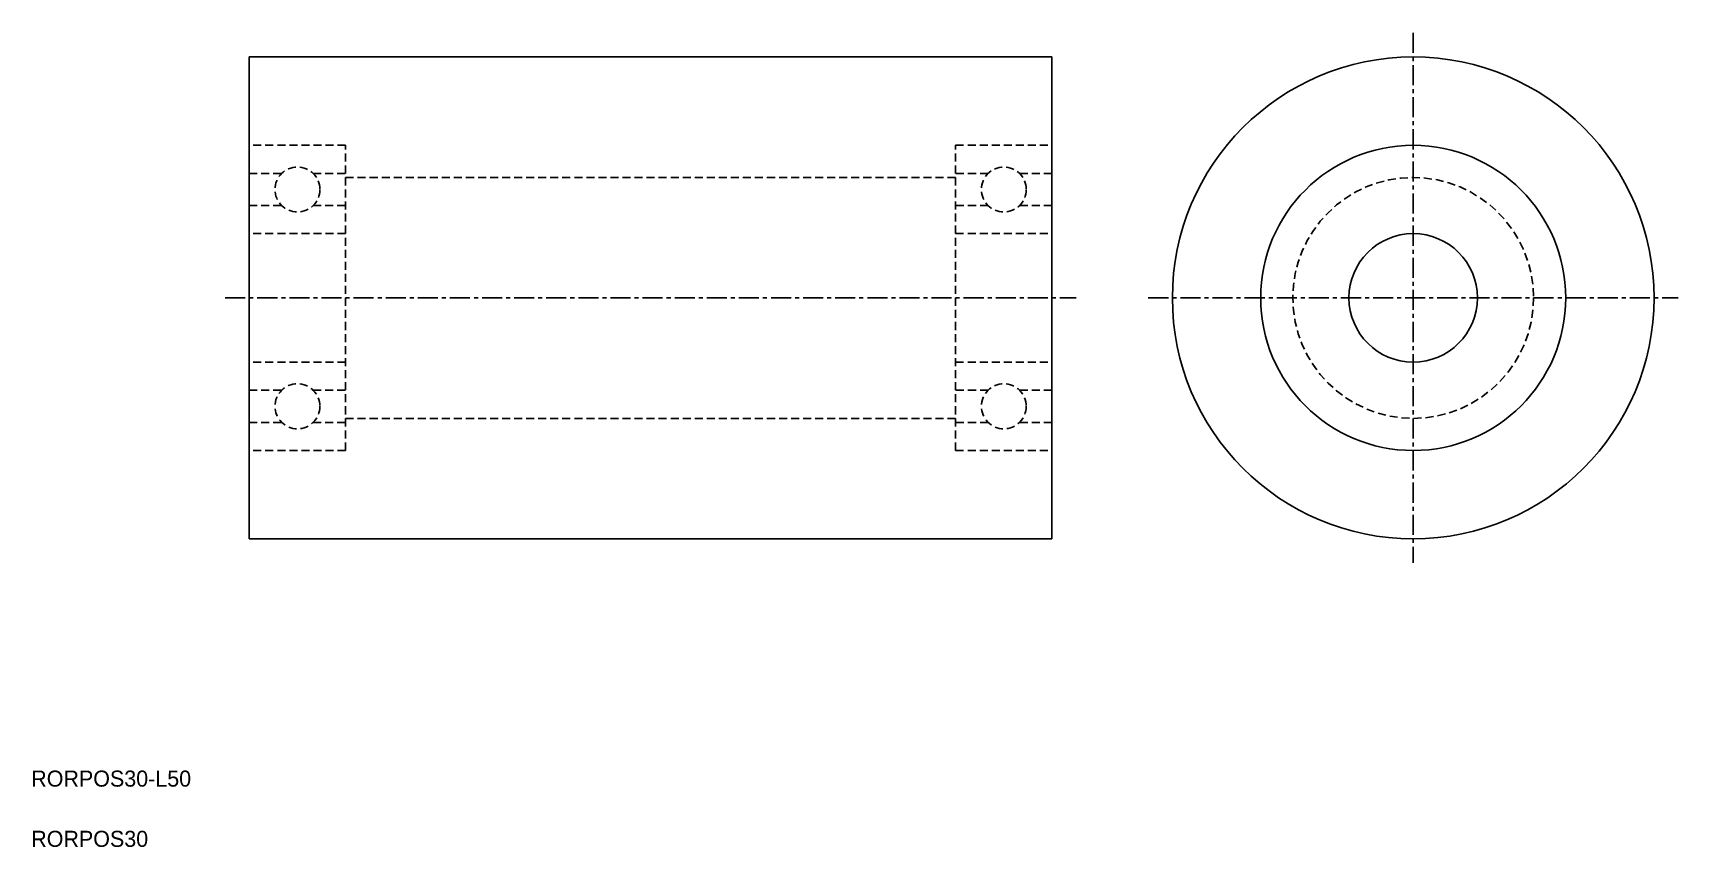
# Model space of a CAD drawing. Extents: x 32 to 134, y -16 to 35.
import ezdxf

# ---------------------------------------------------------------- set-up
doc = ezdxf.new("R2010")
doc.units = 0
doc.linetypes.add('CENTER', pattern=[2, 1.25, -0.25, 0.25, -0.25])
doc.linetypes.add('DASHED', pattern=[0.75, 0.5, -0.25])
doc.layers.get('0').update_dxf_attribs({"linetype": 'CONTINUOUS'})
doc.layers.add('CENTER', color=1, linetype='CENTER')

msp = doc.modelspace()

# ---------------------------------------------------------------- linework, layer by layer
at = {"color": 7, "linetype": 'CONTINUOUS'}
for p, q in [((45.33, 33.55), (45.33, 3.55)), ((45.33, 33.55), (95.33, 33.55)), ((95.33, 33.55), (95.33, 3.55)), ((45.33, 3.55), (95.33, 3.55))]:
    msp.add_line(p, q, dxfattribs=at)
at = {"color": 3, "linetype": 'DASHED'}
for p, q in [((51.33, 28.05), (45.33, 28.05)), ((51.33, 9.05), (51.33, 28.05)), ((89.33, 28.05), (95.33, 28.05)), ((89.33, 9.05), (89.33, 28.05)), ((45.33, 26.3), (47.35, 26.3)), ((49.31, 26.3), (51.33, 26.3)), ((51.33, 26.05), (89.33, 26.05)), ((91.35, 26.3), (89.33, 26.3)), ((95.33, 26.3), (93.31, 26.3)), ((45.33, 24.3), (47.35, 24.3)), ((49.31, 24.3), (51.33, 24.3)), ((91.35, 24.3), (89.33, 24.3)), ((95.33, 24.3), (93.31, 24.3)), ((51.33, 22.55), (45.33, 22.55)), ((89.33, 22.55), (95.33, 22.55)), ((51.33, 14.55), (45.33, 14.55)), ((89.33, 14.55), (95.33, 14.55)), ((45.33, 12.8), (47.35, 12.8)), ((49.31, 12.8), (51.33, 12.8)), ((91.35, 12.8), (89.33, 12.8)), ((95.33, 12.8), (93.31, 12.8)), ((45.33, 10.8), (47.35, 10.8)), ((49.31, 10.8), (51.33, 10.8)), ((51.33, 11.05), (89.33, 11.05)), ((91.35, 10.8), (89.33, 10.8)), ((95.33, 10.8), (93.31, 10.8)), ((51.33, 9.05), (45.33, 9.05)), ((89.33, 9.05), (95.33, 9.05))]:
    msp.add_line(p, q, dxfattribs=at)
at = {"color": 7, "linetype": 'CONTINUOUS'}
for radius in [15, 9.5, 4]:
    msp.add_circle((117.83, 18.55), radius, dxfattribs=at)
at = {"color": 3, "linetype": 'DASHED'}
for centre, radius in [((48.33, 25.3), 1.4), ((92.33, 25.3), 1.4), ((117.83, 18.55), 7.5), ((48.33, 11.8), 1.4), ((92.33, 11.8), 1.4)]:
    msp.add_circle(centre, radius, dxfattribs=at)
at = {"layer": 'CENTER', "color": 1, "linetype": 'CENTER'}
for p, q in [((117.83, 35.05), (117.83, 2.05)), ((43.83, 18.55), (96.83, 18.55)), ((101.33, 18.55), (134.33, 18.55))]:
    msp.add_line(p, q, dxfattribs=at)

# ---------------------------------------------------------------- texts
at = {"color": 7, "linetype": 'CONTINUOUS'}
for s, p in [('RORPOS30-L50', (31.75, -11.88)), ('RORPOS30', (31.75, -15.63))]:
    msp.add_text(s, height=1, dxfattribs=at).set_placement(p)

doc.saveas('drawing.dxf')
